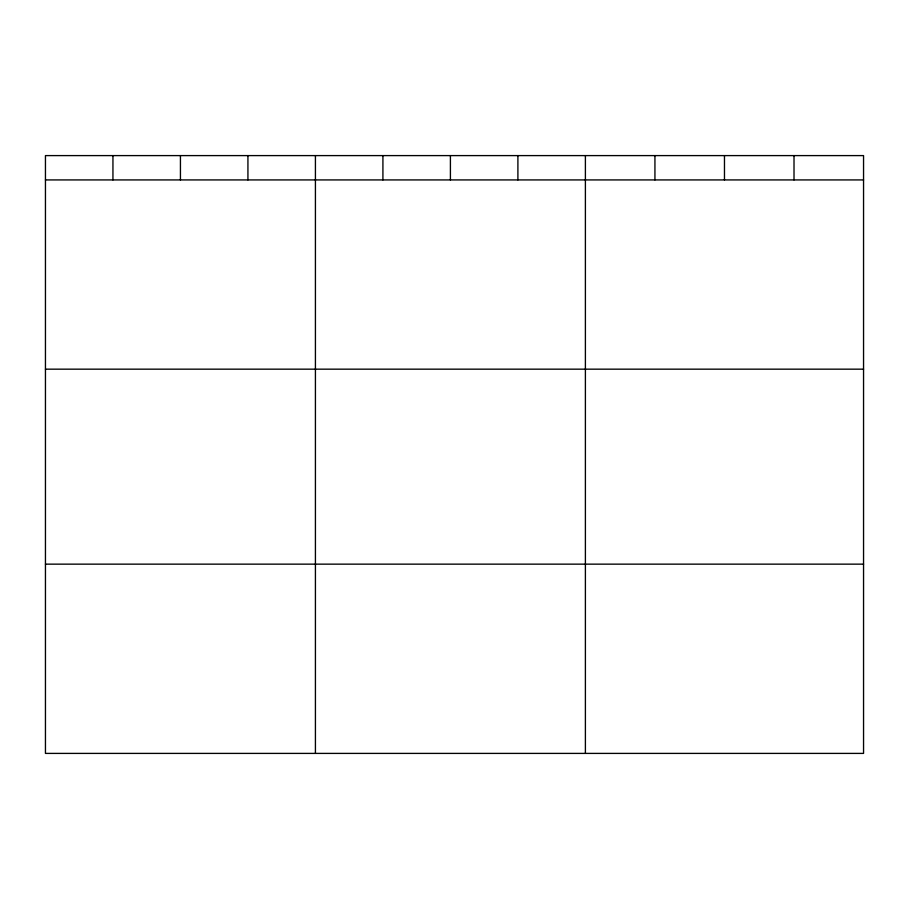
<?xml version="1.0" encoding="UTF-8"?>
<svg xmlns="http://www.w3.org/2000/svg" width="909" height="909" viewBox="0 0 909 909"><rect width="100%" height="100%" fill="white"/><g stroke="black" fill="none" stroke-linecap="round" stroke-linejoin="round"><path stroke-width="1.36" d="M863.55 179.925L863.55 753.402L45.45 753.402L45.45 155.598L863.55 155.598L863.55 179.925L45.45 179.925M45.45 369.168L863.55 369.168M45.45 564.148L863.55 564.148M794.011 155.598L794.011 179.925M724.473 155.598L724.473 179.925M654.934 155.598L654.934 179.925M585.396 155.598L585.396 753.402M517.903 155.598L517.903 179.925M450.409 155.598L450.409 179.925M382.916 155.598L382.916 179.925M315.423 155.598L315.423 753.402M247.93 155.598L247.93 179.925M180.437 155.598L180.437 179.925M112.943 155.598L112.943 179.925"/></g></svg>
